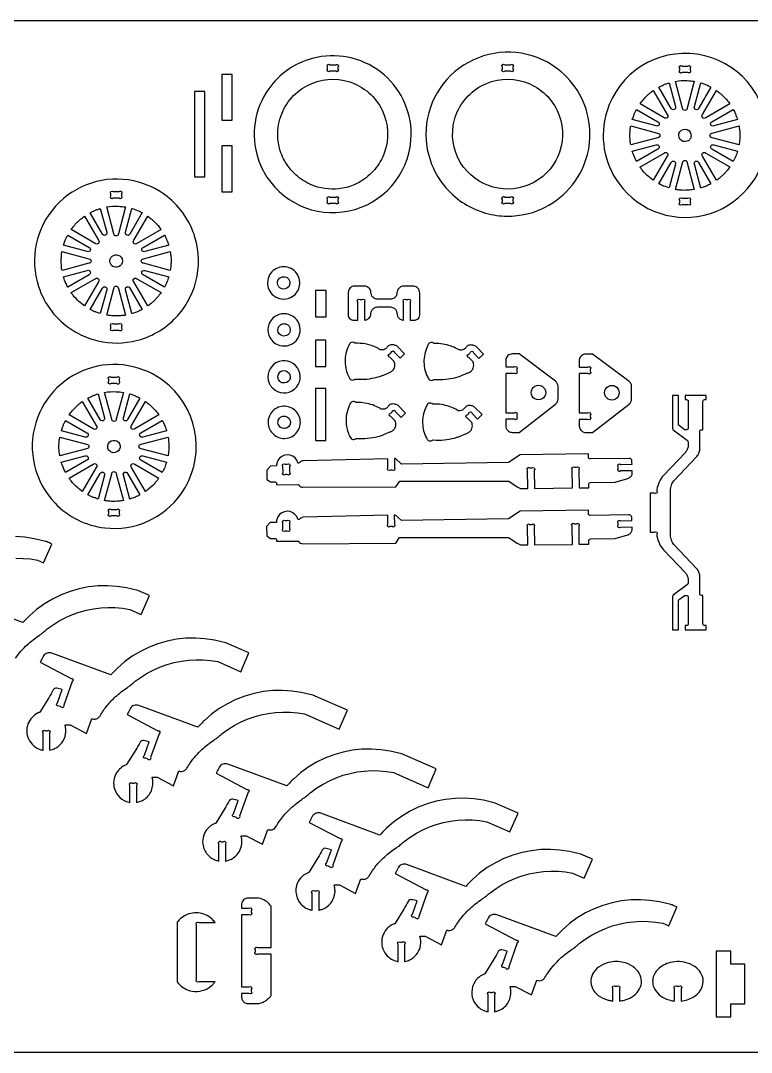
# Model space of a CAD drawing. Extents: x 1.7 to 37.9, y 12.7 to 32.4.
# Drawn here: x 9.61 to 23.52, y 12.75 to 32.4 of the extents above; entities that cross this region are included whole.
import ezdxf

# ---------------------------------------------------------------- set-up
doc = ezdxf.new("R2010")
doc.units = 0
doc.header["$MEASUREMENT"] = 0
doc.layers.get('0').update_dxf_attribs({"linetype": 'CONTINUOUS'})
doc.layers.add('SECTIONCUTEDGES', color=18, linetype='CONTINUOUS')

msp = doc.modelspace()

# ---------------------------------------------------------------- linework, layer by layer
msp.add_lwpolyline([(37.947, 12.746), (1.693, 12.746), (1.693, 32.397), (37.947, 32.397)], close=True)
at = {"layer": 'SECTIONCUTEDGES'}
for points in [[(14.297, 29.419, 0.331784), (15.974, 28.803, 0.331988), (17.043, 30.234, 0.233331), (16.458, 31.42, 0.233148), (15.16, 31.677, 0.174605), (14.33, 31.1, 0.237892), (14.129, 29.768, 0.032676), (14.201, 29.588, 0.03255)], [(17.757, 29.154, 0.070963), (18.102, 28.884, 0.069817), (18.514, 28.718, 0.034745), (18.715, 28.682, 0.061427), (19.104, 28.689, 0.222532), (20.211, 29.411, 0.429696), (19.635, 31.604, 0.275209), (18.04, 31.548, 0.274744), (17.327, 30.118, 0.086691), (17.458, 29.599, 0.086412)], [(20.993, 29.299, 0.325322), (22.739, 28.726, 0.325497), (23.821, 30.212, 0.371858), (22.488, 31.756, 0.371962), (20.765, 30.663, 0.115164), (20.719, 29.954, 0.115322)], [(15.605, 31.432), (15.494, 31.432, -1), (15.45, 31.476), (15.45, 31.513, -1), (15.494, 31.557), (15.605, 31.557, -1), (15.649, 31.513), (15.649, 31.476, -1)], [(18.823, 31.557), (18.933, 31.557, -1), (18.978, 31.513), (18.978, 31.476, -1), (18.933, 31.432), (18.823, 31.432, -1), (18.778, 31.476), (18.778, 31.513, -1)], [(22.198, 31.533), (22.309, 31.533, -1), (22.353, 31.489), (22.353, 31.453, -1), (22.309, 31.408), (22.198, 31.408, -1), (22.154, 31.453), (22.154, 31.489, -1)], [(14.696, 29.629, -0.080134), (14.551, 29.919, -0.146264), (14.543, 30.521, -0.425215), (15.872, 31.23, -0.425051), (16.531, 29.875, -0.087626), (16.35, 29.564, -0.085811), (16.069, 29.327, -0.071707), (15.802, 29.219, -0.130273), (15.262, 29.228, -0.084944), (14.949, 29.378, -0.082952)], [(17.983, 29.692, -0.428721), (18.378, 31.154, -0.428259), (19.82, 30.688, -0.400307), (19.376, 29.315, -0.399853)], [(22.432, 31.242), (22.296, 30.731, -1), (22.21, 30.731), (22.073, 31.241, -0.057699), (22.297, 31.255, -0.024823)], [(21.651, 31.067), (21.916, 30.609, -1), (21.855, 30.549), (21.398, 30.813, -0.014778), (21.459, 30.891, -0.028539), (21.531, 30.968, -0.018438), (21.575, 31.007, -0.011345)], [(21.952, 31.213), (22.073, 30.76, -1), (21.992, 30.726), (21.758, 31.132, -0.012176), (21.846, 31.174, -0.019565), (21.902, 31.196, -0.009363), (21.927, 31.205, 0.003121)], [(22.749, 31.133), (22.514, 30.726, -1), (22.433, 30.76), (22.554, 31.213, 0.006199), (22.559, 31.212, -0.0186), (22.564, 31.211), (22.661, 31.176, -0.018388), (22.705, 31.155, 0.006129)], [(23.108, 30.813), (22.651, 30.549, -1), (22.59, 30.609), (22.855, 31.067, 0.006303), (22.887, 31.043, -0.01891), (22.919, 31.019, -0.017187), (22.958, 30.985, -0.012321), (23.008, 30.935, -0.018926), (23.05, 30.888, -0.012469)], [(21.332, 30.706), (21.738, 30.472, -1), (21.704, 30.391), (21.252, 30.512, -0.012918), (21.279, 30.593, -0.018758), (21.302, 30.647, -0.010898), (21.317, 30.677, 0.003632)], [(23.255, 30.512), (22.802, 30.391, -1), (22.768, 30.472), (23.174, 30.706, -0.026072), (23.214, 30.622, -0.02074)], [(21.223, 30.391), (21.733, 30.254, -1), (21.733, 30.168), (21.223, 30.032, 0.006429), (21.217, 30.069, -0.01929), (21.211, 30.105), (21.206, 30.211), (21.211, 30.317, -0.018896), (21.216, 30.354, 0.006298)], [(22.298, 30.101, -0.761731), (22.158, 30.282, -0.761062), (22.371, 30.199, -0.135678), (22.348, 30.14, -0.135247)], [(23.283, 30.032), (22.773, 30.168, -1), (22.773, 30.254), (23.283, 30.391, -0.005477), (23.293, 30.313, -0.027167), (23.299, 30.217, -0.022163), (23.296, 30.136, -0.016966)], [(21.251, 29.91), (21.704, 30.031, -1), (21.738, 29.95), (21.332, 29.716, -0.020623), (21.272, 29.849, -0.019978), (21.253, 29.9, -0.019766), (21.252, 29.905, 0.006588)], [(21.397, 29.609), (21.855, 29.874, -1), (21.916, 29.813), (21.651, 29.356, -0.019294), (21.564, 29.425, -0.045903), (21.438, 29.555, -0.008546), (21.419, 29.58, -0.007227)], [(22.855, 29.356), (22.59, 29.813, -1), (22.651, 29.874), (23.108, 29.61, -0.014529), (23.041, 29.523, -0.022653), (22.993, 29.471), (22.919, 29.404, -0.018394), (22.887, 29.379, 0.006131)], [(23.174, 29.716), (22.768, 29.95, -1), (22.802, 30.031), (23.254, 29.91, -0.023422), (23.22, 29.813, -0.022486)], [(21.758, 29.29), (21.992, 29.696, -1), (22.073, 29.663), (21.952, 29.21, -0.012234), (21.874, 29.237, -0.017991), (21.822, 29.258, -0.010478), (21.79, 29.274, 0.003492)], [(22.073, 29.181), (22.21, 29.691, -1), (22.296, 29.691), (22.432, 29.181, -0.013089), (22.341, 29.17, -0.036535), (22.201, 29.166, -0.015577), (22.144, 29.171, -0.012352)], [(22.554, 29.209), (22.433, 29.663, -1), (22.514, 29.696), (22.749, 29.289, 0.006248), (22.705, 29.268, -0.018746), (22.661, 29.247), (22.564, 29.211, -0.018599), (22.559, 29.21, 0.006199)], [(10.618, 26.486, 0.063566), (10.988, 26.322, 0.120276), (11.728, 26.285, 0.147825), (12.526, 26.703, 0.278823), (12.927, 28.27, 0.15407), (12.398, 29.046, 0.113627), (11.765, 29.344, 0.268788), (10.273, 28.863, 0.26905), (9.949, 27.331, 0.085445), (10.194, 26.868, 0.083649), (10.587, 26.505, 0.004404), (10.603, 26.495, 0.004421)], [(11.482, 29.015), (11.371, 29.015, -1), (11.327, 29.059), (11.327, 29.096, -1), (11.371, 29.14), (11.482, 29.14, -1), (11.526, 29.096), (11.526, 29.059, -1)], [(15.494, 29.037), (15.605, 29.037, -1), (15.649, 28.993), (15.649, 28.956, -1), (15.605, 28.912), (15.494, 28.912, -1), (15.45, 28.956), (15.45, 28.993, -1)], [(18.823, 29.037), (18.933, 29.037, -1), (18.978, 28.993), (18.978, 28.956, -1), (18.933, 28.912), (18.823, 28.912, -1), (18.778, 28.956), (18.778, 28.993, -1)], [(22.309, 28.889), (22.198, 28.889, -1), (22.154, 28.933), (22.154, 28.97, -1), (22.198, 29.014), (22.309, 29.014, -1), (22.353, 28.97), (22.353, 28.933, -1)], [(11.125, 28.819), (11.246, 28.366, -1), (11.165, 28.333), (10.931, 28.739, -0.012176), (11.018, 28.78, -0.019565), (11.075, 28.803, -0.009363), (11.1, 28.811, 0.003121)], [(11.605, 28.848), (11.468, 28.338, -1), (11.383, 28.338), (11.246, 28.848, -0.057699), (11.47, 28.862, -0.024823)], [(11.921, 28.74), (11.687, 28.333, -1), (11.606, 28.366), (11.727, 28.82, 0.006199), (11.732, 28.819, -0.0186), (11.736, 28.818), (11.833, 28.782, -0.018388), (11.878, 28.761, 0.006129)], [(10.824, 28.673), (11.088, 28.215, -1), (11.028, 28.155), (10.57, 28.419, -0.014778), (10.632, 28.498, -0.028539), (10.704, 28.574, -0.018438), (10.748, 28.614, -0.011345)], [(12.281, 28.419), (11.823, 28.155, -1), (11.763, 28.215), (12.027, 28.673, 0.006303), (12.06, 28.65, -0.01891), (12.092, 28.625, -0.017187), (12.13, 28.591, -0.012321), (12.181, 28.541, -0.018926), (12.223, 28.494, -0.012469)], [(10.505, 28.313), (10.911, 28.078, -1), (10.877, 27.998), (10.424, 28.119, -0.012918), (10.452, 28.199, -0.018758), (10.475, 28.254, -0.010898), (10.49, 28.283, 0.003632)], [(12.427, 28.119), (11.974, 27.998, -1), (11.941, 28.079), (12.347, 28.313, -0.026072), (12.387, 28.229, -0.02074)], [(10.395, 27.997), (10.906, 27.86, -1), (10.906, 27.775), (10.396, 27.638, 0.006429), (10.389, 27.675, -0.01929), (10.384, 27.712), (10.379, 27.818), (10.384, 27.923, -0.018896), (10.389, 27.96, 0.006298)], [(11.471, 27.708, -0.520017), (11.307, 27.812, -0.519794), (11.461, 27.931, -0.315968), (11.545, 27.823, -0.315775)], [(12.456, 27.638), (11.946, 27.775, -1), (11.946, 27.86), (12.456, 27.997, -0.005477), (12.466, 27.92, -0.027167), (12.472, 27.823, -0.022163), (12.468, 27.743, -0.016966)], [(14.397, 27.184, 0.155406), (14.562, 27.099, 0.152514), (14.748, 27.124, 0.115137), (14.854, 27.208, 0.20973), (14.919, 27.449, 0.510659), (14.476, 27.677, 0.510196)], [(10.424, 27.516), (10.877, 27.638, -1), (10.911, 27.557), (10.505, 27.322, -0.020623), (10.444, 27.455, -0.019978), (10.426, 27.507, -0.019766), (10.425, 27.512, 0.006588)], [(12.347, 27.322), (11.941, 27.557, -1), (11.974, 27.638), (12.427, 27.517, -0.023422), (12.392, 27.419, -0.022807)], [(14.514, 27.341, -0.493086), (14.584, 27.515, -0.496276), (14.733, 27.402, -0.270598), (14.673, 27.299, -0.267947), (14.554, 27.301, -0.063066), (14.531, 27.318, -0.063066)], [(10.57, 27.216), (11.028, 27.48, -1), (11.088, 27.42), (10.824, 26.962, -0.024397), (10.718, 27.049, -0.042082), (10.611, 27.162, -0.010889), (10.59, 27.189, 0.00363)], [(10.931, 26.897), (11.165, 27.303, -1), (11.246, 27.269), (11.125, 26.816, -0.012234), (11.047, 26.843, -0.017991), (10.995, 26.865, -0.010478), (10.962, 26.88, 0.003492)], [(11.246, 26.787), (11.383, 27.298, -1), (11.468, 27.298), (11.605, 26.787, -0.013089), (11.514, 26.776, -0.036535), (11.374, 26.773, -0.015577), (11.317, 26.778, -0.012352)], [(11.727, 26.816), (11.606, 27.269, -1), (11.687, 27.303), (11.921, 26.896, 0.006248), (11.878, 26.874, -0.018746), (11.833, 26.853), (11.736, 26.818, -0.018599), (11.732, 26.817, 0.006199)], [(12.027, 26.962), (11.763, 27.42, -1), (11.823, 27.48), (12.281, 27.216, -0.014529), (12.213, 27.13, -0.022653), (12.166, 27.077), (12.092, 27.01, -0.018394), (12.06, 26.986, 0.006131)], [(16.025, 26.694), (16.025, 27.04, -1), (16.069, 27.084), (16.109, 27.084, -1), (16.153, 27.04), (16.153, 26.694, 0.052408), (16.189, 26.701, 0.128325), (16.241, 26.731, 0.197605), (16.277, 26.817, -0.097222), (16.287, 26.866, -0.148336), (16.331, 26.921, -0.139985), (16.402, 26.943), (16.648, 26.943, -0.145828), (16.72, 26.919, -0.209993), (16.771, 26.835, -0.026239), (16.773, 26.812, 0.09194), (16.782, 26.771, 0.131652), (16.821, 26.72, 0.131653), (16.881, 26.695, 0.024549), (16.889, 26.695, -0.008181), (16.897, 26.694), (16.897, 27.04, -1), (16.941, 27.084), (16.978, 27.084, -1), (17.022, 27.04), (17.022, 26.694, -0.00462), (17.101, 26.694, 0.14671), (17.161, 26.711, 0.128813), (17.192, 26.745, 0.116385), (17.205, 26.794), (17.205, 27.215, 0.17911), (17.171, 27.299, 0.186027), (17.093, 27.339, 0.012625), (17.089, 27.339, 0.006307), (17.081, 27.34), (16.897, 27.34, 0.145828), (16.824, 27.315, 0.209993), (16.773, 27.231, 0.026239), (16.772, 27.209, -0.09194), (16.763, 27.167, -0.148336), (16.718, 27.113, -0.139985), (16.648, 27.091), (16.402, 27.091, -0.145828), (16.329, 27.115, -0.209993), (16.278, 27.199, -0.026239), (16.277, 27.221, 0.09194), (16.268, 27.263, 0.148336), (16.223, 27.317, 0.139985), (16.153, 27.34), (15.966, 27.34, 0.17911), (15.882, 27.306, 0.186027), (15.842, 27.228, 0.012625), (15.842, 27.224, 0.006307), (15.842, 27.215), (15.842, 26.794, 0.17911), (15.869, 26.727, 0.185411), (15.931, 26.695, 0.029365), (15.95, 26.694, -0.004893)], [(14.416, 26.28, 0.32468), (14.775, 26.24, 0.324261), (14.924, 26.569, 0.315456), (14.668, 26.812, 0.314906), (14.352, 26.654, 0.16802), (14.32, 26.456, 0.16772)], [(11.526, 26.576), (11.526, 26.54, -1), (11.482, 26.495), (11.371, 26.495, -1), (11.327, 26.54), (11.327, 26.576, -1), (11.371, 26.62), (11.482, 26.62, -1)], [(14.532, 26.432, -0.342692), (14.526, 26.574, -0.167354), (14.593, 26.622, -0.066194), (14.617, 26.626, -0.053141), (14.647, 26.623, -0.194534), (14.719, 26.577, -0.255691), (14.732, 26.461, -0.265791), (14.642, 26.391, -0.258961)], [(16.718, 25.905), (16.638, 25.986, -1), (16.638, 26.048), (16.664, 26.074, -1), (16.727, 26.074), (16.832, 25.967), (16.917, 26.052), (16.775, 26.195, 0.061834), (16.754, 26.207, 0.071753), (16.698, 26.223, 0.070796), (16.654, 26.223, 0.180454), (16.594, 26.19, 0.028701), (16.579, 26.171, -0.064537), (16.563, 26.153, -0.217452), (16.471, 26.126, -0.017845), (16.46, 26.128, -0.040508), (16.455, 26.129, -0.048621), (16.442, 26.135, 0.025713), (16.393, 26.163, 0.05669), (16.214, 26.229, 0.056735), (16.025, 26.252), (15.977, 26.251, -0.12534), (15.972, 26.254, 0.109514), (15.955, 26.268, 0.209609), (15.9, 26.268, 0.125437), (15.878, 26.251, 0.040174), (15.873, 26.244, 0.008606), (15.855, 26.211, 0.123368), (15.784, 25.901, 0.12115), (15.866, 25.589, 0.018916), (15.875, 25.574, 0.113433), (15.889, 25.561, 0.1368), (15.927, 25.55, 0.136799), (15.966, 25.561, 0.077822), (15.971, 25.565, -0.14103), (15.977, 25.569), (16.044, 25.566, 0.039745), (16.247, 25.577, 0.041404), (16.437, 25.62, 0.004978), (16.479, 25.633, 0.009757), (16.501, 25.641), (16.62, 25.691, 0.025645), (16.666, 25.716, 0.123538), (16.712, 25.763, 0.094777), (16.73, 25.812, 0.094759), (16.729, 25.864, 0.002266), (16.721, 25.897, 0.072469)], [(18.22, 25.899), (18.14, 25.98, -1), (18.14, 26.043), (18.166, 26.069, -1), (18.228, 26.068), (18.333, 25.962), (18.418, 26.046), (18.277, 26.19, 0.061834), (18.256, 26.202, 0.071753), (18.199, 26.218, 0.070796), (18.156, 26.218, 0.180454), (18.095, 26.185, 0.028701), (18.081, 26.166, -0.064537), (18.065, 26.148, -0.217452), (17.973, 26.12, -0.101565), (17.943, 26.131, 0.041153), (17.829, 26.187, 0.046108), (17.681, 26.231, 0.046145), (17.527, 26.247), (17.479, 26.246, -0.125395), (17.473, 26.25, 0.143049), (17.45, 26.265, 0.126432), (17.415, 26.266, 0.126548), (17.384, 26.251, 0.084828), (17.375, 26.239, 0.021693), (17.347, 26.186, 0.112451), (17.285, 25.891, 0.11463), (17.357, 25.604, 0.017441), (17.376, 25.57, 0.121465), (17.391, 25.555, 0.1368), (17.429, 25.545, 0.136799), (17.467, 25.555, 0.077822), (17.473, 25.56, -0.14103), (17.479, 25.564), (17.545, 25.56, 0.039745), (17.744, 25.572, 0.039745), (17.939, 25.615, 0.006634), (17.977, 25.627, 0.009757), (18.002, 25.636), (18.121, 25.686, 0.025645), (18.168, 25.711, 0.123538), (18.214, 25.757, 0.094777), (18.231, 25.806, 0.090384), (18.23, 25.859, 0.012931), (18.222, 25.893, 0.06611)], [(18.842, 25.801), (19.007, 25.801, -1), (19.051, 25.757), (19.051, 25.72, -1), (19.007, 25.676), (18.842, 25.676), (18.842, 24.929), (19.007, 24.929, -1), (19.051, 24.885), (19.051, 24.848, -1), (19.007, 24.804), (18.842, 24.804, 0.001297), (18.842, 24.677, 0.098998), (18.852, 24.631, 0.147443), (18.897, 24.577, 0.140954), (18.967, 24.555), (19.097, 24.555), (19.79, 25.095, 0.106822), (19.825, 25.139, 0.106822), (19.838, 25.194), (19.838, 25.432, 0.109057), (19.824, 25.487, 0.109056), (19.788, 25.531), (19.097, 26.049), (18.967, 26.049, 0.17911), (18.882, 26.016, 0.186027), (18.843, 25.938, 0.027942), (18.842, 25.91, -0.002697)], [(20.241, 25.799), (20.406, 25.799, -1), (20.45, 25.754), (20.45, 25.718, -1), (20.406, 25.674), (20.241, 25.674), (20.241, 24.926), (20.406, 24.926, -1), (20.45, 24.882), (20.45, 24.846, -1), (20.406, 24.801), (20.241, 24.801, 0.001297), (20.242, 24.675, 0.098998), (20.251, 24.629, 0.147443), (20.296, 24.575, 0.140954), (20.366, 24.553), (20.496, 24.553), (21.189, 25.093, 0.106822), (21.224, 25.137, 0.106822), (21.237, 25.191), (21.237, 25.429, 0.109057), (21.223, 25.485, 0.109056), (21.187, 25.529), (20.496, 26.047), (20.366, 26.047, 0.17911), (20.282, 26.013, 0.186027), (20.242, 25.935, 0.027942), (20.241, 25.908, -0.002697)], [(10.264, 23.206, 0.086412), (10.696, 22.888, 0.086691), (11.209, 22.736, 0.274319), (12.665, 23.386, 0.379188), (12.439, 25.443, 0.257222), (10.973, 25.791, 0.257249), (9.896, 24.738, 0.132982), (9.872, 23.922, 0.132968)], [(14.406, 25.396, 0.908245), (14.879, 25.785, 0.907727), (14.34, 25.493, 0.048368), (14.368, 25.441, 0.048083)], [(11.329, 25.608), (11.44, 25.608, -1), (11.484, 25.564), (11.484, 25.528, -1), (11.44, 25.483), (11.329, 25.483, -1), (11.285, 25.528), (11.285, 25.564, -1)], [(14.505, 25.607, -0.32992), (14.583, 25.724, -0.330155), (14.718, 25.684, -0.311912), (14.723, 25.551, -0.306946), (14.599, 25.497, -0.144672), (14.542, 25.527, -0.191691)], [(11.083, 25.288), (11.204, 24.835, -1), (11.123, 24.801), (10.889, 25.207, -0.012176), (10.977, 25.249, -0.019565), (11.033, 25.271, -0.009363), (11.058, 25.28, 0.003121)], [(11.563, 25.316), (11.427, 24.806, -1), (11.341, 24.806), (11.205, 25.316, -0.057699), (11.429, 25.33, -0.024823)], [(11.88, 25.208), (11.645, 24.801, -1), (11.564, 24.835), (11.685, 25.288, 0.006199), (11.69, 25.287, -0.0186), (11.695, 25.286), (11.792, 25.25, -0.018388), (11.836, 25.23, 0.006129)], [(22.255, 20.794), (22.656, 20.794), (22.656, 20.874), (22.627, 20.874, -0.414214), (22.596, 20.905), (22.596, 21.449), (22.567, 21.449, -0.414214), (22.536, 21.48), (22.536, 21.499, -0.001328), (22.537, 21.746, 0.00959), (22.536, 21.821, 0.08671), (22.521, 21.893, 0.086806), (22.482, 21.956), (22.042, 22.422, -0.09411), (21.996, 22.502, -0.083078), (21.979, 22.604, -0.000752), (21.978, 23.027, -0.000752), (21.979, 23.449, -0.083078), (21.996, 23.551, -0.09411), (22.042, 23.631), (22.482, 24.097, 0.086806), (22.521, 24.16, 0.08671), (22.536, 24.233, 0.00959), (22.537, 24.307, -0.001329), (22.536, 24.555), (22.536, 24.573, -0.414214), (22.567, 24.605), (22.596, 24.605), (22.596, 25.148, -0.414214), (22.627, 25.18), (22.656, 25.18), (22.656, 25.259), (22.255, 25.259), (22.255, 25.18), (22.284, 25.18, -0.414214), (22.315, 25.148), (22.315, 24.636, -0.414214), (22.284, 24.605), (22.256, 24.605, -0.164223), (22.237, 24.611), (22.142, 24.684, -0.234068), (22.13, 24.708), (22.13, 25.259), (22.019, 25.259), (22.019, 24.628, 0.235486), (22.031, 24.603), (22.302, 24.398, -0.235486), (22.315, 24.373), (22.315, 24.31, -0.071048), (22.304, 24.245, -0.078973), (22.277, 24.193, -0.015763), (22.271, 24.186, -0.007881), (22.261, 24.173), (21.847, 23.735, 0.07388), (21.762, 23.608, 0.076866), (21.719, 23.467, 0.023417), (21.716, 23.45), (21.716, 23.444, -1), (21.672, 23.4), (21.593, 23.4), (21.593, 22.653), (21.672, 22.653, -1), (21.716, 22.609), (21.716, 22.603, 0.037161), (21.724, 22.559, 0.069854), (21.768, 22.433, 0.066871), (21.847, 22.318), (22.261, 21.88, -0.071048), (22.298, 21.824, -0.08294), (22.313, 21.768, -0.011822), (22.314, 21.758, -0.007881), (22.315, 21.743), (22.315, 21.68, -0.235486), (22.302, 21.655), (22.031, 21.451, 0.235486), (22.019, 21.426), (22.019, 20.794), (22.13, 20.794), (22.13, 21.345, -0.234068), (22.142, 21.37), (22.237, 21.442, -0.164223), (22.256, 21.449), (22.284, 21.449, -0.414214), (22.315, 21.417), (22.315, 20.905, -0.414214), (22.284, 20.874), (22.255, 20.874)], [(10.782, 25.142), (11.047, 24.684, -1), (10.986, 24.623), (10.529, 24.888, -0.014778), (10.59, 24.966, -0.028539), (10.662, 25.043, -0.018438), (10.706, 25.082, -0.011345)], [(12.24, 24.888), (11.782, 24.623, -1), (11.721, 24.684), (11.986, 25.141, 0.006303), (12.018, 25.118, -0.01891), (12.05, 25.094, -0.017187), (12.089, 25.06, -0.012321), (12.139, 25.01, -0.018926), (12.181, 24.963, -0.012469)], [(14.519, 24.458, 0.094401), (14.628, 24.438, 0.170768), (14.821, 24.509, 0.464229), (14.826, 24.979, 0.464136), (14.362, 24.906, 0.259519), (14.351, 24.609, 0.186569)], [(16.737, 24.775), (16.656, 24.856, -1), (16.657, 24.919), (16.683, 24.944, -1), (16.745, 24.944), (16.85, 24.838), (16.935, 24.922), (16.793, 25.065, 0.061834), (16.773, 25.078, 0.071753), (16.716, 25.094, 0.070796), (16.672, 25.094, 0.180454), (16.612, 25.061, 0.028701), (16.598, 25.042, -0.064537), (16.582, 25.024, -0.217452), (16.489, 24.996, -0.101565), (16.46, 25.007, 0.041153), (16.346, 25.063, 0.046108), (16.198, 25.107, 0.046145), (16.044, 25.123), (15.996, 25.122, -0.12534), (15.991, 25.125, 0.109514), (15.973, 25.138, 0.146598), (15.936, 25.143, 0.139937), (15.901, 25.127, 0.084828), (15.891, 25.115, 0.021693), (15.864, 25.061, 0.124471), (15.803, 24.732, 0.096115), (15.864, 24.5, 0.005797), (15.886, 24.455, 0.187127), (15.92, 24.425, 0.113295), (15.953, 24.421, 0.113567), (15.984, 24.431, 0.077822), (15.99, 24.436, -0.14103), (15.996, 24.439), (16.062, 24.436, 0.039745), (16.261, 24.448, 0.039745), (16.456, 24.49, 0.006634), (16.494, 24.502, 0.009757), (16.519, 24.512), (16.638, 24.562, 0.025645), (16.685, 24.587, 0.123538), (16.731, 24.633, 0.094777), (16.748, 24.681, 0.090384), (16.747, 24.735, 0.012931), (16.739, 24.769, 0.06611)], [(18.194, 24.746), (18.113, 24.827, -1), (18.114, 24.89), (18.14, 24.915, -1), (18.202, 24.915), (18.307, 24.809), (18.392, 24.893), (18.25, 25.036, 0.061834), (18.23, 25.049, 0.071753), (18.173, 25.065, 0.070796), (18.129, 25.065, 0.180454), (18.069, 25.031, 0.028701), (18.055, 25.013, -0.064537), (18.039, 24.995, -0.217452), (17.946, 24.967, -0.101565), (17.917, 24.978, 0.041153), (17.803, 25.034, 0.046108), (17.655, 25.078, 0.046145), (17.501, 25.094), (17.452, 25.093, -0.141443), (17.447, 25.097, 0.105545), (17.436, 25.106, 0.153336), (17.396, 25.114, 0.153374), (17.358, 25.098, 0.08355), (17.349, 25.087, 0.02938), (17.312, 25.012, 0.110293), (17.259, 24.729, 0.110294), (17.331, 24.45, 0.017441), (17.35, 24.417, 0.121465), (17.364, 24.402, 0.1368), (17.403, 24.391, 0.136799), (17.441, 24.402, 0.077822), (17.447, 24.407, -0.14103), (17.452, 24.41), (17.519, 24.407, 0.039745), (17.718, 24.419, 0.039745), (17.913, 24.461, 0.006634), (17.951, 24.473, 0.009757), (17.976, 24.482), (18.095, 24.533, 0.025645), (18.142, 24.558, 0.123538), (18.188, 24.604, 0.094777), (18.205, 24.652, 0.090384), (18.204, 24.706, 0.012931), (18.196, 24.74, 0.06611)], [(10.463, 24.781), (10.869, 24.547, -1), (10.835, 24.466), (10.383, 24.587, -0.012918), (10.411, 24.668, -0.018758), (10.433, 24.722, -0.010898), (10.448, 24.752, 0.003632)], [(12.386, 24.587), (11.933, 24.466, -1), (11.899, 24.547), (12.305, 24.781, -0.026072), (12.345, 24.697, -0.02074)], [(14.666, 24.635, -0.43575), (14.511, 24.714, -0.436868), (14.601, 24.862, -0.391916), (14.739, 24.779, -0.393)], [(10.354, 24.465), (10.864, 24.329, -1), (10.864, 24.243), (10.354, 24.107, 0.006429), (10.348, 24.143, -0.01929), (10.342, 24.18), (10.337, 24.286), (10.342, 24.392, -0.018896), (10.348, 24.429, 0.006298)], [(11.266, 24.274, -0.704491), (11.468, 24.369, -0.705318), (11.372, 24.168, -0.172802), (11.3, 24.202, -0.173371)], [(12.414, 24.107), (11.904, 24.243, -1), (11.904, 24.329), (12.414, 24.466, -0.035509), (12.429, 24.301, -0.037792), (12.42, 24.146, -0.007975), (12.418, 24.126, 0.002658)], [(10.382, 23.985), (10.835, 24.106, -1), (10.869, 24.025), (10.463, 23.791, -0.020623), (10.403, 23.924, -0.019978), (10.384, 23.975, -0.019766), (10.383, 23.98, 0.006588)], [(12.305, 23.791), (11.899, 24.025, -1), (11.933, 24.106), (12.385, 23.985, -0.023422), (12.35, 23.887, -0.022807)], [(14.364, 23.61), (14.45, 23.61, -0.414214), (14.481, 23.579), (14.481, 23.558), (14.897, 23.561, -0.179261), (14.901, 23.557, 0.072339), (14.906, 23.548, 0.106772), (14.939, 23.52, 0.104923), (14.982, 23.509), (16.751, 23.52), (16.824, 23.626), (18.898, 23.626), (19.062, 23.52), (19.122, 23.486), (19.263, 23.487), (19.259, 23.833, -1), (19.303, 23.878), (19.339, 23.878, -1), (19.384, 23.834), (19.388, 23.488), (20.113, 23.497), (20.108, 23.845, -1), (20.151, 23.889), (20.188, 23.89, -1), (20.233, 23.846), (20.238, 23.499), (20.425, 23.501), (20.424, 23.57, -0.414143), (20.455, 23.602), (20.927, 23.609), (21.165, 23.677, 0.116099), (21.216, 23.706, 0.123161), (21.246, 23.753, 0.093814), (21.249, 23.778, -0.008595), (21.248, 23.825), (21.029, 23.821, -1), (20.984, 23.865), (20.984, 23.901, -1), (21.027, 23.946), (21.246, 23.95, 0.008792), (21.243, 24.011, 0.293453), (21.21, 24.057, 0.051082), (21.201, 24.059, 0.039322), (21.188, 24.06), (20.449, 24.048, -0.414353), (20.417, 24.079), (20.416, 24.148), (19.116, 24.128), (18.896, 23.982), (16.858, 23.952), (16.745, 24.056, 0.116141), (16.74, 24.057, -0.019273), (16.722, 24.056), (16.724, 23.881, -1), (16.681, 23.836), (16.644, 23.836, -1), (16.599, 23.88), (16.597, 24.053), (14.994, 24.015, 0.129415), (14.942, 23.999, 0.061161), (14.918, 23.979, -0.183348), (14.901, 23.97, -0.251847), (14.887, 23.976), (14.866, 24.026), (14.832, 24.069), (14.788, 24.101), (14.738, 24.121), (14.684, 24.127), (14.63, 24.119), (14.58, 24.098), (14.538, 24.064), (14.505, 24.021), (14.485, 23.97, 0.044207), (14.482, 23.951, -0.011454), (14.479, 23.916), (14.362, 23.914), (14.292, 23.837), (14.294, 23.658)], [(10.529, 23.684), (10.986, 23.949, -1), (11.047, 23.888), (10.782, 23.431, -0.019294), (10.695, 23.5, -0.045903), (10.569, 23.63, -0.008546), (10.55, 23.655, -0.007227)], [(10.889, 23.365), (11.123, 23.771, -1), (11.204, 23.737), (11.083, 23.285, -0.012234), (11.005, 23.312, -0.017991), (10.953, 23.333, -0.010478), (10.921, 23.349, 0.003492)], [(11.205, 23.256), (11.341, 23.766, -1), (11.427, 23.766), (11.563, 23.256, -0.013089), (11.472, 23.245, -0.036535), (11.332, 23.241, -0.015577), (11.275, 23.246, -0.012352)], [(11.685, 23.284), (11.564, 23.737, -1), (11.645, 23.771), (11.88, 23.364, 0.006248), (11.836, 23.342, -0.018746), (11.792, 23.322), (11.695, 23.286, -0.018599), (11.69, 23.285, 0.006199)], [(11.986, 23.431), (11.721, 23.888, -1), (11.782, 23.949), (12.239, 23.684, -0.014529), (12.172, 23.598, -0.022653), (12.124, 23.546), (12.05, 23.479, -0.018394), (12.018, 23.454, 0.006131)], [(14.646, 23.949), (14.683, 23.949, -1), (14.727, 23.905), (14.728, 23.795, -1), (14.684, 23.75), (14.647, 23.75, -1), (14.603, 23.794), (14.602, 23.905, -1)], [(11.285, 23.008), (11.285, 23.045, -1), (11.329, 23.089), (11.44, 23.089, -1), (11.484, 23.045), (11.484, 23.008, -1), (11.44, 22.964), (11.329, 22.964, -1)], [(14.362, 22.534), (14.448, 22.535, -0.414214), (14.48, 22.504), (14.48, 22.482), (14.896, 22.485, -0.179261), (14.899, 22.481, 0.072339), (14.904, 22.473, 0.106772), (14.938, 22.445, 0.104923), (14.981, 22.433), (16.749, 22.445), (16.823, 22.551), (18.896, 22.551), (19.06, 22.444), (19.121, 22.41), (19.262, 22.411), (19.258, 22.757, -1), (19.301, 22.802), (19.338, 22.802, -1), (19.383, 22.759), (19.387, 22.413), (20.111, 22.422), (20.106, 22.769, -1), (20.15, 22.814), (20.187, 22.814, -1), (20.231, 22.771), (20.236, 22.423), (20.424, 22.426), (20.423, 22.494, -0.414143), (20.453, 22.526), (20.925, 22.533), (21.164, 22.601, 0.116099), (21.214, 22.631, 0.123161), (21.244, 22.677, 0.093814), (21.248, 22.702, -0.008595), (21.246, 22.749), (21.028, 22.746, -1), (20.983, 22.789), (20.982, 22.826, -1), (21.026, 22.871), (21.245, 22.874, 0.008792), (21.242, 22.936, 0.293453), (21.209, 22.981, 0.051082), (21.199, 22.984, 0.039322), (21.187, 22.985), (20.447, 22.973, -0.414353), (20.416, 23.004), (20.415, 23.072), (19.114, 23.053), (18.895, 22.906), (16.856, 22.876), (16.743, 22.981, 0.116141), (16.739, 22.981, -0.019273), (16.721, 22.98), (16.723, 22.806, -1), (16.679, 22.761), (16.643, 22.76, -1), (16.598, 22.804), (16.596, 22.977), (14.993, 22.94, 0.129415), (14.941, 22.923, 0.061161), (14.917, 22.903, -0.183348), (14.899, 22.895, -0.251847), (14.886, 22.901), (14.864, 22.95), (14.83, 22.993), (14.787, 23.025), (14.736, 23.045), (14.682, 23.052), (14.629, 23.044), (14.579, 23.022), (14.536, 22.989), (14.504, 22.945), (14.484, 22.895, 0.044207), (14.481, 22.876, -0.011454), (14.477, 22.841), (14.36, 22.839), (14.291, 22.762), (14.292, 22.583)], [(14.644, 22.874), (14.681, 22.874, -1), (14.726, 22.83), (14.726, 22.719, -1), (14.682, 22.675), (14.646, 22.674, -1), (14.601, 22.718), (14.601, 22.829, -1)], [(10.035, 18.503), (10.035, 18.827, -1), (10.079, 18.871), (10.116, 18.871, -1), (10.16, 18.827), (10.16, 18.503, 0.059141), (10.255, 18.533, 0.121388), (10.393, 18.642, 0.121883), (10.464, 18.804, 0.118656), (10.453, 18.985), (10.553, 18.985), (10.863, 18.821), (10.963, 19.102, 0.110316), (11.027, 19.095, 0.121881), (11.081, 19.115, 0.112814), (11.121, 19.158, -0.038886), (11.255, 19.351, -0.039453), (11.417, 19.522, -0.033728), (11.634, 19.692, -0.013715), (11.658, 19.708, 0.024577), (11.682, 19.724, 0.026089), (11.72, 19.755, -0.020061), (11.789, 19.813), (11.901, 19.895), (12.019, 19.968), (12.141, 20.033), (12.268, 20.089), (12.399, 20.135), (12.533, 20.172), (12.669, 20.2), (12.807, 20.217), (12.945, 20.225), (13.084, 20.222), (13.222, 20.21), (13.359, 20.188), (13.798, 19.996), (13.954, 20.353), (13.516, 20.545), (13.297, 20.596), (13.117, 20.624), (12.936, 20.636), (12.755, 20.633), (12.575, 20.613), (12.397, 20.578), (12.222, 20.528), (12.053, 20.463), (11.89, 20.383), (11.734, 20.29), (11.588, 20.183), (11.451, 20.064, 0.013028), (11.425, 20.039, -0.002171), (11.324, 19.934), (10.202, 20.35, 0.161142), (10.112, 20.35, 0.167596), (10.043, 20.298, 0.03262), (10.03, 20.274, -0.002417), (9.981, 20.176), (10.568, 19.866, -1), (10.589, 19.812), (10.428, 19.358, -1), (10.37, 19.332), (10.336, 19.345, -1), (10.311, 19.401), (10.401, 19.656, 0.000984), (10.299, 19.68, 0.161021), (10.26, 19.677, 0.167951), (10.229, 19.648, -0.009744), (10.145, 19.501), (9.972, 19.223, -0.104608), (9.967, 19.22, 0.035992), (9.944, 19.212, 0.199431), (9.748, 19.001, 0.200046), (9.758, 18.715, 0.109657), (9.857, 18.586, 0.110065), (10, 18.51, 0.017881), (10.017, 18.506, -0.00596)], [(11.689, 17.506), (11.689, 17.83, -1), (11.734, 17.874), (11.77, 17.874, -1), (11.814, 17.83), (11.814, 17.506, 0.020963), (11.869, 17.521, 0.061647), (11.946, 17.555, 0.157927), (12.096, 17.729, 0.157202), (12.116, 17.959, 0.017201), (12.112, 17.974, -0.005733), (12.107, 17.989), (12.207, 17.989), (12.517, 17.825), (12.617, 18.105, 0.09929), (12.677, 18.097, 0.116244), (12.726, 18.112, 0.12564), (12.772, 18.158, -0.015905), (12.838, 18.26, -0.056835), (13.063, 18.518, -0.035533), (13.288, 18.695, -0.013715), (13.312, 18.711, 0.024577), (13.337, 18.727, 0.026089), (13.374, 18.758, -0.020061), (13.443, 18.817), (13.555, 18.898), (13.673, 18.972), (13.796, 19.036), (13.923, 19.092), (14.054, 19.139), (14.187, 19.176), (14.323, 19.203), (14.461, 19.22), (14.6, 19.228), (14.738, 19.226), (14.877, 19.213), (15.014, 19.191), (15.671, 18.903), (15.827, 19.261), (15.17, 19.548), (14.951, 19.6), (14.772, 19.628), (14.591, 19.64), (14.409, 19.636), (14.229, 19.617), (14.051, 19.582), (13.876, 19.532), (13.707, 19.466), (13.544, 19.387), (13.389, 19.293), (13.242, 19.187), (13.105, 19.068, 0.013028), (13.079, 19.042, -0.002171), (12.979, 18.938), (11.856, 19.353, 0.161142), (11.766, 19.353, 0.167596), (11.697, 19.301, 0.03262), (11.684, 19.277, -0.002417), (11.635, 19.18), (12.222, 18.87, -1), (12.244, 18.816), (12.082, 18.361, -1), (12.024, 18.335), (11.99, 18.349, -1), (11.965, 18.405), (12.055, 18.659, 0.000984), (11.953, 18.684, 0.161021), (11.915, 18.68, 0.167951), (11.883, 18.652, -0.009744), (11.799, 18.505), (11.626, 18.226, -0.129096), (11.62, 18.224, 0.054431), (11.614, 18.222, 0.156273), (11.435, 18.071, 0.217069), (11.394, 17.766, 0.133361), (11.497, 17.602, 0.130475), (11.672, 17.51, 0.013414), (11.68, 17.508, -0.004471)], [(13.383, 16.39), (13.383, 16.714, -1), (13.428, 16.758), (13.464, 16.758, -1), (13.508, 16.714), (13.508, 16.39, 0.020963), (13.563, 16.405, 0.061647), (13.64, 16.439, 0.206484), (13.812, 16.681, 0.112398), (13.81, 16.843, 0.012711), (13.806, 16.858, -0.004237), (13.802, 16.873), (13.901, 16.873), (14.212, 16.709), (14.311, 16.989, 0.10429), (14.372, 16.982, 0.22206), (14.462, 17.034, 0.018768), (14.485, 17.069, -0.030198), (14.579, 17.208, -0.042786), (14.75, 17.395, -0.036783), (14.982, 17.579, -0.013715), (15.007, 17.595, 0.024577), (15.031, 17.611, 0.026089), (15.068, 17.642, -0.020061), (15.137, 17.701), (15.249, 17.782), (15.367, 17.856), (15.49, 17.92), (15.617, 17.976), (15.748, 18.023), (15.881, 18.06), (16.017, 18.087), (16.155, 18.104), (16.294, 18.112), (16.433, 18.109), (16.571, 18.097), (16.708, 18.075), (17.365, 17.787), (17.521, 18.145), (16.864, 18.432), (16.645, 18.484), (16.466, 18.511), (16.285, 18.524), (16.103, 18.52), (15.923, 18.501), (15.745, 18.466), (15.571, 18.415), (15.401, 18.35), (15.238, 18.271), (15.083, 18.177), (14.936, 18.071), (14.799, 17.952, 0.013028), (14.773, 17.926, -0.002171), (14.673, 17.822), (13.55, 18.237, 0.161142), (13.46, 18.237, 0.167596), (13.392, 18.185, 0.03262), (13.378, 18.161, -0.002417), (13.329, 18.064), (13.917, 17.754, -1), (13.938, 17.7), (13.776, 17.245, -1), (13.718, 17.219), (13.684, 17.233, -1), (13.659, 17.288), (13.75, 17.543, 0.000984), (13.647, 17.568, 0.161021), (13.609, 17.564, 0.167951), (13.577, 17.536, -0.009744), (13.493, 17.389), (13.321, 17.11, -0.102289), (13.315, 17.107, 0.030824), (13.292, 17.099, 0.147127), (13.134, 16.964, 0.192634), (13.08, 16.684, 0.079328), (13.118, 16.579, 0.142426), (13.267, 16.43, 0.04156), (13.319, 16.407, 0.035326)], [(15.157, 15.453), (15.157, 15.777, -1), (15.201, 15.822), (15.238, 15.822, -1), (15.282, 15.777), (15.282, 15.453, 0.022698), (15.343, 15.47, 0.051188), (15.399, 15.494, 0.11815), (15.531, 15.616, 0.121325), (15.591, 15.782, 0.060016), (15.59, 15.864, 0.034446), (15.575, 15.936), (15.675, 15.936), (15.985, 15.772), (16.085, 16.052, 0.110316), (16.149, 16.045, 0.121881), (16.203, 16.065, 0.112814), (16.244, 16.109, -0.038886), (16.377, 16.302, -0.039453), (16.539, 16.473, -0.033728), (16.756, 16.643, -0.013715), (16.78, 16.658, 0.024577), (16.805, 16.674, 0.026089), (16.842, 16.705, -0.020061), (16.911, 16.764), (17.023, 16.846), (17.141, 16.919), (17.264, 16.984), (17.391, 17.039), (17.521, 17.086), (17.655, 17.123), (17.791, 17.15), (17.929, 17.168), (18.068, 17.175), (18.206, 17.173), (18.345, 17.16), (18.482, 17.138), (18.92, 16.946), (19.076, 17.304), (18.638, 17.495), (18.419, 17.547), (18.239, 17.575), (18.058, 17.587), (17.877, 17.583), (17.697, 17.564), (17.519, 17.529), (17.344, 17.479), (17.175, 17.414), (17.012, 17.334), (16.857, 17.241), (16.71, 17.134), (16.573, 17.015, 0.013028), (16.547, 16.989, -0.002171), (16.447, 16.885), (15.324, 17.301, 0.161142), (15.234, 17.301, 0.167596), (15.165, 17.248, 0.03262), (15.152, 17.225, -0.002417), (15.103, 17.127), (15.69, 16.817, -1), (15.711, 16.763), (15.55, 16.309, -1), (15.492, 16.282), (15.458, 16.296, -1), (15.433, 16.352), (15.523, 16.606, 0.000984), (15.421, 16.631, 0.161021), (15.382, 16.628, 0.167951), (15.351, 16.599, -0.009744), (15.267, 16.452), (15.094, 16.173, -0.104608), (15.089, 16.171, 0.035992), (15.066, 16.162, 0.223397), (14.861, 15.921, 0.161561), (14.874, 15.681, 0.100402), (14.95, 15.563, 0.094867), (15.072, 15.478, 0.032757), (15.101, 15.468, 0.017693)], [(16.792, 14.477), (16.792, 14.801, -1), (16.836, 14.845), (16.872, 14.845, -1), (16.917, 14.801), (16.917, 14.477, 0.020963), (16.971, 14.491, 0.061647), (17.048, 14.526, 0.220567), (17.222, 14.785, 0.114184), (17.21, 14.959), (17.309, 14.959), (17.62, 14.795), (17.719, 15.076, 0.09929), (17.779, 15.068, 0.116244), (17.828, 15.083, 0.12564), (17.875, 15.129, -0.015905), (17.94, 15.231, -0.056835), (18.166, 15.489, -0.035533), (18.39, 15.666, -0.013715), (18.415, 15.682, 0.024577), (18.439, 15.698, 0.026089), (18.476, 15.729, -0.020061), (18.545, 15.787), (18.657, 15.869), (18.775, 15.942), (18.898, 16.007), (19.025, 16.063), (19.156, 16.109), (19.29, 16.146), (19.426, 16.174), (19.563, 16.191), (19.702, 16.199), (19.841, 16.196), (19.979, 16.184), (20.116, 16.162), (20.335, 16.066), (20.491, 16.423), (20.272, 16.519), (20.053, 16.57), (19.874, 16.598), (19.693, 16.61), (19.511, 16.607), (19.331, 16.587), (19.153, 16.552), (18.979, 16.502), (18.809, 16.437), (18.646, 16.357), (18.491, 16.264), (18.344, 16.157), (18.207, 16.038, 0.013028), (18.181, 16.013, -0.002171), (18.081, 15.908), (16.958, 16.324, 0.161142), (16.868, 16.324, 0.167596), (16.8, 16.272, 0.03262), (16.786, 16.248, -0.002417), (16.738, 16.15), (17.325, 15.84, -1), (17.346, 15.786), (17.185, 15.332, -1), (17.127, 15.306), (17.093, 15.319, -1), (17.067, 15.375), (17.158, 15.63, 0.000984), (17.055, 15.654, 0.161021), (17.017, 15.651, 0.167951), (16.985, 15.622, -0.009744), (16.901, 15.475), (16.729, 15.197, -0.104608), (16.723, 15.194, 0.035992), (16.7, 15.186, 0.217293), (16.496, 14.951, 0.217842), (16.539, 14.644, 0.098469), (16.639, 14.54, 0.095737), (16.774, 14.48, 0.013414), (16.783, 14.478, -0.004471)], [(14.379, 14.617), (14.122, 14.617, -1), (14.077, 14.661), (14.077, 14.698, -1), (14.122, 14.742), (14.379, 14.742), (14.379, 15.524, 0.084752), (14.376, 15.529, 0.003619), (14.361, 15.549, 0.092146), (14.265, 15.634, 0.089566), (14.141, 15.681, 0.008346), (14.13, 15.683, 0.018717), (14.125, 15.684), (13.938, 15.684, 0.17911), (13.853, 15.65, 0.186027), (13.813, 15.571, 0.033765), (13.812, 15.531, -0.008515), (13.813, 15.492), (13.955, 15.492, -1), (13.999, 15.448), (13.999, 15.411, -1), (13.955, 15.367), (13.813, 15.367), (13.813, 13.992), (13.955, 13.992, -1), (13.999, 13.948), (13.999, 13.911, -1), (13.955, 13.867), (13.813, 13.867, 0.0062), (13.814, 13.795, 0.14327), (13.834, 13.731, 0.122636), (13.878, 13.691, 0.116385), (13.938, 13.675), (14.126, 13.675, 0.041427), (14.164, 13.682, 0.057392), (14.245, 13.713, 0.053517), (14.308, 13.756, 0.053288), (14.362, 13.811, 0.003544), (14.376, 13.83, 0.084661), (14.379, 13.835)], [(18.506, 13.52), (18.506, 13.844, -1), (18.55, 13.888), (18.586, 13.888, -1), (18.631, 13.844), (18.631, 13.52, 0.023138), (18.69, 13.536, 0.047803), (18.747, 13.56, 0.163928), (18.909, 13.735, 0.163128), (18.932, 13.973, 0.017201), (18.928, 13.988, -0.005733), (18.924, 14.003), (19.023, 14.003), (19.334, 13.839), (19.433, 14.119, 0.09929), (19.492, 14.111, 0.110758), (19.542, 14.126, 0.133074), (19.589, 14.172, -0.017801), (19.654, 14.274, -0.056835), (19.88, 14.532, -0.035533), (20.104, 14.709, -0.013715), (20.129, 14.725, 0.024577), (20.153, 14.741, 0.026089), (20.19, 14.772, -0.020061), (20.259, 14.831), (20.371, 14.912), (20.489, 14.986), (20.612, 15.05), (20.739, 15.106), (20.87, 15.153), (21.004, 15.19), (21.14, 15.217), (21.277, 15.234), (21.416, 15.242), (21.555, 15.239), (21.693, 15.227), (21.83, 15.205), (21.944, 15.155), (22.1, 15.512, -0.004535), (22.009, 15.553, 0.027218), (21.986, 15.562), (21.767, 15.614), (21.588, 15.641), (21.407, 15.654), (21.225, 15.65), (21.045, 15.631), (20.867, 15.596), (20.693, 15.545), (20.524, 15.48), (20.361, 15.401), (20.205, 15.307), (20.058, 15.201), (19.921, 15.082, 0.013028), (19.896, 15.056, -0.002171), (19.795, 14.951), (18.672, 15.367, 0.161142), (18.582, 15.367, 0.167596), (18.514, 15.315, 0.03262), (18.5, 15.291, -0.002417), (18.452, 15.194), (19.039, 14.884, -1), (19.06, 14.83), (18.899, 14.375, -1), (18.841, 14.349), (18.807, 14.363, -1), (18.781, 14.418), (18.872, 14.673, 0.000984), (18.769, 14.698, 0.161021), (18.731, 14.694, 0.167951), (18.699, 14.666, -0.009744), (18.615, 14.519), (18.443, 14.24, -0.129096), (18.437, 14.237, 0.054431), (18.43, 14.236, 0.148247), (18.258, 14.095, 0.286429), (18.244, 13.702, 0.098121), (18.34, 13.592, 0.098543), (18.47, 13.528, 0.017881), (18.488, 13.524, -0.00596)], [(13.31, 14.092), (13.003, 14.092, -1), (12.958, 14.136), (12.958, 15.174, -1), (13.003, 15.218), (13.31, 15.218, 0.038073), (13.251, 15.284, 0.086225), (13.127, 15.367, 0.165526), (12.845, 15.393, 0.163078), (12.602, 15.24, -0.003274), (12.588, 15.223, 0.092926), (12.585, 15.218), (12.585, 14.092, 0.085175), (12.588, 14.087, 0.019014), (12.619, 14.05, 0.164246), (12.871, 13.912, 0.225008), (13.238, 14.013, 0.029293), (13.271, 14.044, 0.021768)], [(20.881, 13.724), (20.881, 13.962, -1), (20.926, 14.006), (20.962, 14.006, -1), (21.006, 13.962), (21.006, 13.724, 0.027943), (21.1, 13.742, 0.074409), (21.237, 13.799, 0.105275), (21.371, 13.923, 0.255238), (21.402, 14.213, 0.121832), (21.302, 14.35, 0.099242), (21.121, 14.448, 0.118307), (20.841, 14.466, 0.090162), (20.65, 14.397, 0.113409), (20.514, 14.268, 0.265194), (20.493, 13.965, 0.119117), (20.602, 13.832, 0.097373), (20.789, 13.741, 0.01993), (20.819, 13.734, 0.009773)], [(22.057, 13.724), (22.057, 13.962, -1), (22.102, 14.006), (22.138, 14.006, -1), (22.182, 13.962), (22.182, 13.724, 0.098597), (22.408, 13.795, 0.122424), (22.548, 13.926, 0.107731), (22.597, 14.053, 0.150933), (22.571, 14.23, 0.107046), (22.477, 14.351, 0.088982), (22.319, 14.441, 0.074213), (22.151, 14.474, 0.070501), (21.972, 14.456, 0.135194), (21.737, 14.326, 0.127408), (21.651, 14.183, 0.198024), (21.674, 13.956, 0.122987), (21.803, 13.814, 0.051851), (21.901, 13.762, 0.050286), (22.01, 13.73, 0.014778), (22.034, 13.727, -0.004926)]]:
    msp.add_lwpolyline(points, format="xyb", close=True, dxfattribs=at)
for points in [[(13.437, 31.374), (13.437, 30.499), (13.636, 30.499), (13.636, 31.374)], [(13.117, 29.422), (13.117, 31.047), (12.918, 31.047), (12.918, 29.422)], [(13.437, 29.135), (13.636, 29.135), (13.636, 30.01), (13.437, 30.01)], [(15.223, 26.756), (15.423, 26.756), (15.423, 27.256), (15.223, 27.256)], [(15.221, 25.812), (15.42, 25.812), (15.42, 26.312), (15.221, 26.312)], [(15.42, 24.397), (15.42, 25.393), (15.221, 25.393), (15.221, 24.397)], [(19.33, 25.349), (19.344, 25.382), (19.366, 25.411), (19.395, 25.433), (19.428, 25.447), (19.464, 25.452), (19.5, 25.447), (19.534, 25.433), (19.563, 25.411), (19.585, 25.382), (19.599, 25.349), (19.604, 25.313), (19.599, 25.277), (19.585, 25.243), (19.563, 25.214), (19.534, 25.192), (19.5, 25.178), (19.464, 25.173), (19.428, 25.178), (19.395, 25.192), (19.366, 25.214), (19.344, 25.243), (19.33, 25.277), (19.325, 25.313)], [(20.729, 25.346), (20.743, 25.38), (20.765, 25.409), (20.794, 25.431), (20.827, 25.445), (20.864, 25.45), (20.9, 25.445), (20.933, 25.431), (20.962, 25.409), (20.984, 25.38), (20.998, 25.346), (21.003, 25.31), (20.998, 25.274), (20.984, 25.241), (20.962, 25.212), (20.933, 25.19), (20.9, 25.176), (20.864, 25.171), (20.827, 25.176), (20.794, 25.19), (20.765, 25.212), (20.743, 25.241), (20.729, 25.274), (20.724, 25.31)], [(23.125, 14.423), (23.125, 14.673), (22.846, 14.673), (22.846, 13.423), (23.125, 13.423), (23.125, 13.673), (23.392, 13.673), (23.392, 14.423)]]:
    msp.add_lwpolyline(points, close=True, dxfattribs=at)
for points in [[(9.517, 22.158), (9.656, 22.155), (9.794, 22.143), (9.931, 22.121), (10.045, 22.071), (10.202, 22.428, -0.004535), (10.111, 22.469, 0.027218), (10.088, 22.478), (9.868, 22.53), (9.689, 22.557), (9.508, 22.569)], [(9.509, 20.253, -0.056835), (9.735, 20.511, -0.035533), (9.96, 20.688, -0.013715), (9.984, 20.704, 0.024577), (10.008, 20.72, 0.026089), (10.046, 20.751, -0.020061), (10.114, 20.81), (10.227, 20.891), (10.344, 20.965), (10.467, 21.03), (10.594, 21.085), (10.725, 21.132), (10.859, 21.169), (10.995, 21.196), (11.133, 21.214), (11.271, 21.221), (11.41, 21.219), (11.548, 21.206), (11.685, 21.184), (11.904, 21.088), (12.061, 21.445), (11.842, 21.541), (11.622, 21.593), (11.443, 21.621), (11.262, 21.633), (11.081, 21.629), (10.9, 21.61), (10.722, 21.575), (10.548, 21.525), (10.379, 21.459), (10.216, 21.38), (10.06, 21.286), (9.913, 21.18), (9.776, 21.061, 0.013028), (9.751, 21.035, -0.002171), (9.65, 20.931), (8.527, 21.347, 0.161142)]]:
    msp.add_lwpolyline(points, format="xyb", dxfattribs=at)

doc.saveas('drawing.dxf')
